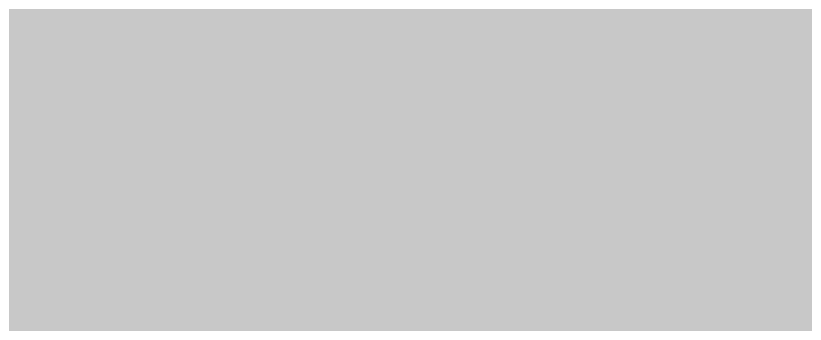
# Model space of a CAD drawing. Header units: inches. Extents: x -0.7 to 8.56, y -0.56 to 6.25.
# Drawn here: x -0.180055 to -0.177115, y 0.082074 to 0.083221 of the extents above; entities that cross this region are included whole.
import ezdxf

# ---------------------------------------------------------------- set-up
doc = ezdxf.new("R2010")
doc.units = ezdxf.units.IN
doc.header["$MEASUREMENT"] = 0
doc.layers.add('Fabrication', color=76, linetype='Continuous')
doc.layers.add('Top Overlay', color=2, linetype='Continuous')

msp = doc.modelspace()

# ---------------------------------------------------------------- linework, layer by layer
at = {"layer": 'Fabrication'}
for points in [[(0.1968405, 0.0000028, 0.0005, 0.0005, 1), (-0.1968603, 0.0000028, 0.0005, 0.0005, 1)], [(0.1968405, 0.0000028, 0.0005, 0.0005, 1), (-0.1968603, 0.0000028, 0.0005, 0.0005, 1)], [(-0.1787583, 0.0828153, 0.00025, 0.00025, 1), (-0.1785083, 0.0828153, 0.00025, 0.00025, 1)], [(-0.1787583, 0.0828153, 0.00025, 0.00025, 1), (-0.1785083, 0.0828153, 0.00025, 0.00025, 1)], [(-0.1787583, 0.0828153, 0.00025, 0.00025, 1), (-0.1785083, 0.0828153, 0.00025, 0.00025, 1)], [(-0.1787583, 0.0828153, 0.00025, 0.00025, 1), (-0.1785083, 0.0828153, 0.00025, 0.00025, 1)]]:
    msp.add_lwpolyline(points, format="xyseb", close=True, dxfattribs=at)
for points in [[(-0.1796963, 0.0803948, 0.0005, 0.0005, -1.839785), (-0.0000102, -0.1968476, 0.0005, 0.0005, 0)], [(-0.1796963, 0.0803948, 0.0005, 0.0005, -1.839785), (-0.0000102, -0.1968476, 0.0005, 0.0005, 0)], [(-0.1786333, 0.0828153, 0.0005, 0.0005, 0), (-0.174623, 0.0919475, 0.0005, 0.0005, 0)], [(-0.1786333, 0.0828153, 0.0005, 0.0005, 0), (-0.174623, 0.0919475, 0.0005, 0.0005, 0)], [(-0.1790835, 0.0817902, 0.0005, 0.0005, 0), (-0.1786333, 0.0828153, 0.0005, 0.0005, 0)], [(-0.1790835, 0.0817902, 0.0005, 0.0005, 0), (-0.1786333, 0.0828153, 0.0005, 0.0005, 0)]]:
    msp.add_lwpolyline(points, format="xyseb", dxfattribs=at)
at = {"layer": 'Top Overlay'}
msp.add_lwpolyline([(-0.1796963, 0.0803947, 0.01, 0.01, 0), (0.4878364, 1.6004767, 0.01, 0.01, 0)], format="xyseb", dxfattribs=at)
msp.add_lwpolyline([(-0.1821963, 0.0803947, 0.005, 0.005, 1), (-0.1771963, 0.0803947, 0.005, 0.005, 1)], format="xyseb", close=True, dxfattribs=at)

doc.saveas('drawing.dxf')
